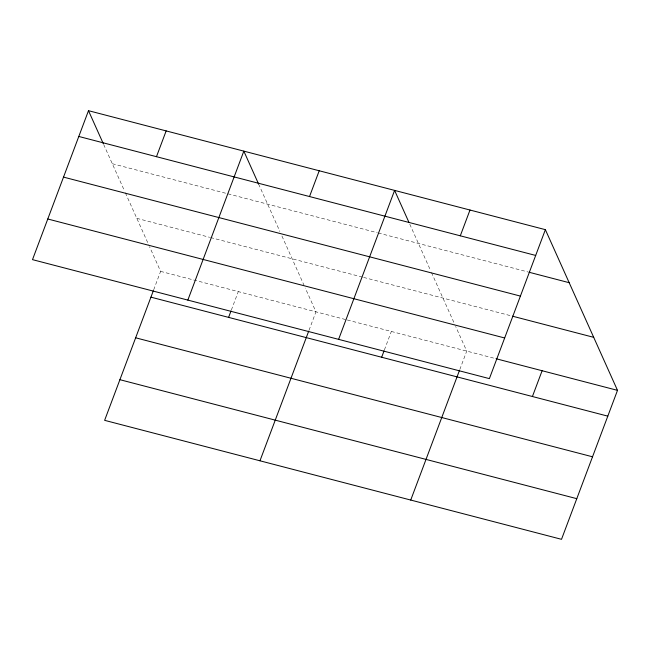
<?xml version="1.0" encoding="UTF-8"?>
<svg xmlns="http://www.w3.org/2000/svg" width="650" height="650" viewBox="0 0 650 650"><rect width="100%" height="100%" fill="white"/><g stroke="black" fill="none" stroke-linecap="round" stroke-linejoin="round"><path stroke-width="0.49" stroke-dasharray="3.25 2.44" d="M153.692 289.794L160.615 271.375L149.541 246.691M231.368 310.017L238.29 291.606M309.034 330.249L315.957 311.829L305.289 288.056M384.418 349.879L391.341 331.467M459.81 369.509L466.733 351.098L455.65 326.414M112.296 163.711L377.284 232.716M378.259 232.976L528.052 271.984M136.817 218.343L209.633 237.307M210.6 237.559L362.643 277.16M363.626 277.412L511.461 315.916M160.615 271.375L346.312 319.735M347.287 319.987L496.096 358.743M409.784 224.226L430.666 270.749M431.486 272.569L454.829 324.577M258.602 184.048L279.89 231.481M281.938 236.039L304.054 285.317M103.675 144.511L124.556 191.027M125.369 192.847L148.72 244.863"/><path stroke-width="0.97" d="M88.489 110.679L32.5 259.642L489.385 378.625L545.374 229.661L88.489 110.679L103.261 143.593M156.471 156.691L166.156 130.91M153.351 290.713L104.626 420.339L561.511 539.321L617.5 390.358L545.374 229.661M187.842 300.097L243.831 151.133L258.602 184.048M228.597 317.387L231.018 310.944M309.522 196.552L319.215 170.763M259.967 460.793L308.693 331.167M338.609 339.357L394.599 190.401L408.964 222.398M381.656 357.248L384.077 350.797M460.298 235.812L469.991 210.031M410.735 500.053L459.461 370.435M532.423 396.508L542.116 370.727M78.796 136.459L535.681 255.442M529.035 272.236L569.173 282.693M63.521 177.109L520.406 296.091M512.436 316.168L593.702 337.334M47.775 218.993L504.66 337.976M496.096 358.743L617.5 390.358M150.93 297.156L607.807 416.146M135.647 337.805L592.532 456.796M119.909 379.689L576.786 498.672"/></g></svg>
